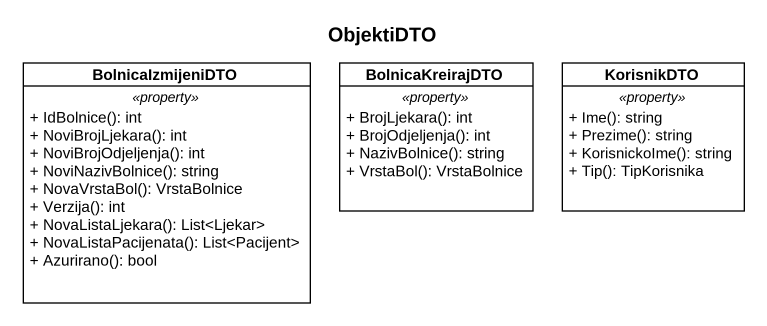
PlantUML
@startuml
title ObjektiDTO
hide circle
hide empty members
skinparam classAttributeIconSize 0
class BolnicaIzmijeniDTO {
  .. <<property>> ..
  + IdBolnice(): int
  + NoviBrojLjekara(): int
  + NoviBrojOdjeljenja(): int
  + NoviNazivBolnice(): string
  + NovaVrstaBol(): VrstaBolnice
  + Verzija(): int
  + NovaListaLjekara(): List<Ljekar>
  + NovaListaPacijenata(): List<Pacijent>
  + Azurirano(): bool
}
class BolnicaKreirajDTO {
  .. <<property>> ..
  + BrojLjekara(): int
  + BrojOdjeljenja(): int
  + NazivBolnice(): string
  + VrstaBol(): VrstaBolnice
}
class KorisnikDTO {
  .. <<property>> ..
  + Ime(): string
  + Prezime(): string
  + KorisnickoIme(): string
  + Tip(): TipKorisnika
}
@enduml
